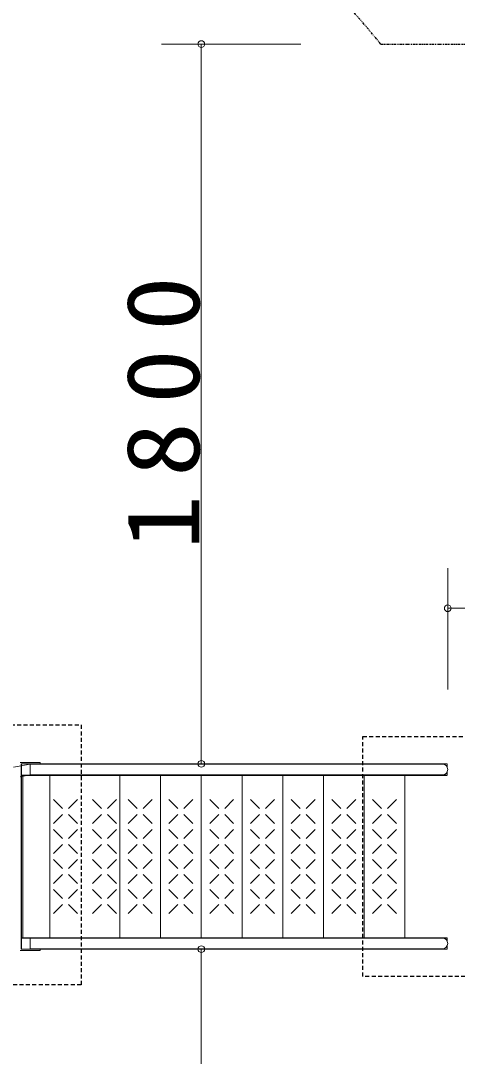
# Model space of a CAD drawing. Units: millimetres, scale not verified. Extents: x -19540 to 0, y -2040 to 13350.
# Drawn here: x -2144 to -1597, y 3752 to 5047 of the extents above; entities that cross this region are included whole.
import ezdxf

# ---------------------------------------------------------------- set-up
doc = ezdxf.new("R2010")
doc.units = ezdxf.units.MM
doc.linetypes.add('USER3', pattern=[8, 3, -1, 1, -1, 1, -1])
doc.linetypes.add('USER4', pattern=[8, 5, -3])
doc.layers.add('線', color=2, linetype='Continuous', lineweight=25)
doc.layers.add('補助', color=2, linetype='Continuous', lineweight=13)
doc.styles.add('ＭＳ ゴシック', font='')
doc.styles.get('ＭＳ ゴシック').set_extended_font_data('MS Gothic')

# ---------------------------------------------------------------- blocks, each defined once
blk = doc.blocks.new('dimension_origin')
at = {"color": 0, "linetype": 'Continuous', "lineweight": -2}
blk.add_circle((0, 0), 1.25, dxfattribs=at)

msp = doc.modelspace()

# ---------------------------------------------------------------- linework, layer by layer
at = {"layer": '線', "color": 7, "lineweight": 13}
for p, q in [((-2132.095, 4117.83), (-2152.652, 4113.963)), ((-2144.595, 4119.93), (-2119.595, 4119.93)), ((-2142.995, 4118.33), (-2119.595, 4118.33)), ((-2142.995, 4118.33), (-2142.995, 3886.23)), ((-2142.595, 4118.03), (-1610.127, 4118.03)), ((-2142.595, 4118.03), (-2142.595, 3886.53)), ((-2132.095, 4117.83), (-2132.095, 4104.23)), ((-2132.095, 4117.83), (-1616.278, 4117.83)), ((-2119.595, 4119.93), (-2119.595, 4118.33)), ((-1610.127, 4118.03), (-1610.127, 4113.929)), ((-2132.095, 4104.23), (-2144.595, 4101.878)), ((-2132.095, 4104.23), (-1616.278, 4104.23)), ((-1610.127, 4108.131), (-1610.127, 4104.03)), ((-2141.169, 4104.03), (-2141.169, 3900.53)), ((-2107.191, 4104.03), (-2107.191, 3900.53)), ((-2019.678, 4104.03), (-2019.678, 3900.53)), ((-1968.726, 4104.03), (-1968.726, 3900.53)), ((-1917.773, 4104.03), (-1917.773, 3900.53)), ((-1866.821, 4104.03), (-1866.821, 3900.53)), ((-1815.868, 4104.03), (-1815.868, 3900.53)), ((-1764.916, 4104.03), (-1764.916, 3900.53)), ((-1713.963, 4104.03), (-1713.963, 3900.53)), ((-1663.011, 4104.03), (-1663.011, 3900.53)), ((-2132.095, 3900.33), (-2132.095, 3886.73)), ((-2132.095, 3900.33), (-1616.278, 3900.33)), ((-1610.127, 3900.53), (-1610.127, 3896.429)), ((-2144.595, 3884.63), (-2119.595, 3884.63)), ((-2142.995, 3886.23), (-2119.595, 3886.23)), ((-2142.595, 3886.53), (-1610.127, 3886.53)), ((-2132.095, 3886.73), (-1616.278, 3886.73)), ((-2119.595, 3886.23), (-2119.595, 3884.63)), ((-1610.127, 3890.631), (-1610.127, 3886.53))]:
    msp.add_line(p, q, dxfattribs=at)
at = {"layer": '線'}
for p, q in [((-2142.595, 4104.03), (-1610.127, 4104.03)), ((-2102.755, 4073.53), (-2091.505, 4062.28)), ((-2072.755, 4073.53), (-2084.005, 4062.28)), ((-2054.114, 4073.53), (-2042.864, 4062.28)), ((-2024.114, 4073.53), (-2035.364, 4062.28)), ((-2009.202, 4073.53), (-1997.952, 4062.28)), ((-1979.202, 4073.53), (-1990.452, 4062.28)), ((-1958.25, 4073.53), (-1947, 4062.28)), ((-1928.25, 4073.53), (-1939.5, 4062.28)), ((-1907.297, 4073.53), (-1896.047, 4062.28)), ((-1877.297, 4073.53), (-1888.547, 4062.28)), ((-1856.344, 4073.53), (-1845.094, 4062.28)), ((-1826.344, 4073.53), (-1837.594, 4062.28)), ((-1805.392, 4073.53), (-1794.142, 4062.28)), ((-1775.392, 4073.53), (-1786.642, 4062.28)), ((-1754.439, 4073.53), (-1743.189, 4062.28)), ((-1724.439, 4073.53), (-1735.689, 4062.28)), ((-1703.487, 4073.53), (-1692.237, 4062.28)), ((-1673.487, 4073.53), (-1684.737, 4062.28)), ((-2091.505, 4054.78), (-2102.755, 4043.53)), ((-2084.005, 4054.78), (-2072.755, 4043.53)), ((-2042.864, 4054.78), (-2054.114, 4043.53)), ((-2035.364, 4054.78), (-2024.114, 4043.53)), ((-1997.952, 4054.78), (-2009.202, 4043.53)), ((-1990.452, 4054.78), (-1979.202, 4043.53)), ((-1947, 4054.78), (-1958.25, 4043.53)), ((-1939.5, 4054.78), (-1928.25, 4043.53)), ((-1896.047, 4054.78), (-1907.297, 4043.53)), ((-1888.547, 4054.78), (-1877.297, 4043.53)), ((-1845.094, 4054.78), (-1856.344, 4043.53)), ((-1837.594, 4054.78), (-1826.344, 4043.53)), ((-1794.142, 4054.78), (-1805.392, 4043.53)), ((-1786.642, 4054.78), (-1775.392, 4043.53)), ((-1743.189, 4054.78), (-1754.439, 4043.53)), ((-1735.689, 4054.78), (-1724.439, 4043.53)), ((-1692.237, 4054.78), (-1703.487, 4043.53)), ((-1684.737, 4054.78), (-1673.487, 4043.53)), ((-2102.755, 4036.03), (-2091.505, 4024.78)), ((-2072.755, 4036.03), (-2084.005, 4024.78)), ((-2054.114, 4036.03), (-2042.864, 4024.78)), ((-2024.114, 4036.03), (-2035.364, 4024.78)), ((-2009.202, 4036.03), (-1997.952, 4024.78)), ((-1979.202, 4036.03), (-1990.452, 4024.78)), ((-1958.25, 4036.03), (-1947, 4024.78)), ((-1928.25, 4036.03), (-1939.5, 4024.78)), ((-1907.297, 4036.03), (-1896.047, 4024.78)), ((-1877.297, 4036.03), (-1888.547, 4024.78)), ((-1856.344, 4036.03), (-1845.094, 4024.78)), ((-1826.344, 4036.03), (-1837.594, 4024.78)), ((-1805.392, 4036.03), (-1794.142, 4024.78)), ((-1775.392, 4036.03), (-1786.642, 4024.78)), ((-1754.439, 4036.03), (-1743.189, 4024.78)), ((-1724.439, 4036.03), (-1735.689, 4024.78)), ((-1703.487, 4036.03), (-1692.237, 4024.78)), ((-1673.487, 4036.03), (-1684.737, 4024.78)), ((-2091.505, 4017.28), (-2102.755, 4006.03)), ((-2084.005, 4017.28), (-2072.755, 4006.03)), ((-2042.864, 4017.28), (-2054.114, 4006.03)), ((-2035.364, 4017.28), (-2024.114, 4006.03)), ((-1997.952, 4017.28), (-2009.202, 4006.03)), ((-1990.452, 4017.28), (-1979.202, 4006.03)), ((-1947, 4017.28), (-1958.25, 4006.03)), ((-1939.5, 4017.28), (-1928.25, 4006.03)), ((-1896.047, 4017.28), (-1907.297, 4006.03)), ((-1888.547, 4017.28), (-1877.297, 4006.03)), ((-1845.094, 4017.28), (-1856.344, 4006.03)), ((-1837.594, 4017.28), (-1826.344, 4006.03)), ((-1794.142, 4017.28), (-1805.392, 4006.03)), ((-1786.642, 4017.28), (-1775.392, 4006.03)), ((-1743.189, 4017.28), (-1754.439, 4006.03)), ((-1735.689, 4017.28), (-1724.439, 4006.03)), ((-1692.237, 4017.28), (-1703.487, 4006.03)), ((-1684.737, 4017.28), (-1673.487, 4006.03)), ((-2091.505, 3987.28), (-2102.755, 3998.53)), ((-2084.005, 3987.28), (-2072.755, 3998.53)), ((-2042.864, 3987.28), (-2054.114, 3998.53)), ((-2035.364, 3987.28), (-2024.114, 3998.53)), ((-1997.952, 3987.28), (-2009.202, 3998.53)), ((-1990.452, 3987.28), (-1979.202, 3998.53)), ((-1947, 3987.28), (-1958.25, 3998.53)), ((-1939.5, 3987.28), (-1928.25, 3998.53)), ((-1896.047, 3987.28), (-1907.297, 3998.53)), ((-1888.547, 3987.28), (-1877.297, 3998.53)), ((-1845.094, 3987.28), (-1856.344, 3998.53)), ((-1837.594, 3987.28), (-1826.344, 3998.53)), ((-1794.142, 3987.28), (-1805.392, 3998.53)), ((-1786.642, 3987.28), (-1775.392, 3998.53)), ((-1743.189, 3987.28), (-1754.439, 3998.53)), ((-1735.689, 3987.28), (-1724.439, 3998.53)), ((-1692.237, 3987.28), (-1703.487, 3998.53)), ((-1684.737, 3987.28), (-1673.487, 3998.53)), ((-2102.755, 3968.53), (-2091.505, 3979.78)), ((-2072.755, 3968.53), (-2084.005, 3979.78)), ((-2054.114, 3968.53), (-2042.864, 3979.78)), ((-2024.114, 3968.53), (-2035.364, 3979.78)), ((-2009.202, 3968.53), (-1997.952, 3979.78)), ((-1979.202, 3968.53), (-1990.452, 3979.78)), ((-1958.25, 3968.53), (-1947, 3979.78)), ((-1928.25, 3968.53), (-1939.5, 3979.78)), ((-1907.297, 3968.53), (-1896.047, 3979.78)), ((-1877.297, 3968.53), (-1888.547, 3979.78)), ((-1856.344, 3968.53), (-1845.094, 3979.78)), ((-1826.344, 3968.53), (-1837.594, 3979.78)), ((-1805.392, 3968.53), (-1794.142, 3979.78)), ((-1775.392, 3968.53), (-1786.642, 3979.78)), ((-1754.439, 3968.53), (-1743.189, 3979.78)), ((-1724.439, 3968.53), (-1735.689, 3979.78)), ((-1703.487, 3968.53), (-1692.237, 3979.78)), ((-1673.487, 3968.53), (-1684.737, 3979.78)), ((-2091.505, 3949.78), (-2102.755, 3961.03)), ((-2084.005, 3949.78), (-2072.755, 3961.03)), ((-2042.864, 3949.78), (-2054.114, 3961.03)), ((-2035.364, 3949.78), (-2024.114, 3961.03)), ((-1997.952, 3949.78), (-2009.202, 3961.03)), ((-1990.452, 3949.78), (-1979.202, 3961.03)), ((-1947, 3949.78), (-1958.25, 3961.03)), ((-1939.5, 3949.78), (-1928.25, 3961.03)), ((-1896.047, 3949.78), (-1907.297, 3961.03)), ((-1888.547, 3949.78), (-1877.297, 3961.03)), ((-1845.094, 3949.78), (-1856.344, 3961.03)), ((-1837.594, 3949.78), (-1826.344, 3961.03)), ((-1794.142, 3949.78), (-1805.392, 3961.03)), ((-1786.642, 3949.78), (-1775.392, 3961.03)), ((-1743.189, 3949.78), (-1754.439, 3961.03)), ((-1735.689, 3949.78), (-1724.439, 3961.03)), ((-1692.237, 3949.78), (-1703.487, 3961.03)), ((-1684.737, 3949.78), (-1673.487, 3961.03)), ((-2102.755, 3931.03), (-2091.505, 3942.28)), ((-2072.755, 3931.03), (-2084.005, 3942.28)), ((-2054.114, 3931.03), (-2042.864, 3942.28)), ((-2024.114, 3931.03), (-2035.364, 3942.28)), ((-2009.202, 3931.03), (-1997.952, 3942.28)), ((-1979.202, 3931.03), (-1990.452, 3942.28)), ((-1958.25, 3931.03), (-1947, 3942.28)), ((-1928.25, 3931.03), (-1939.5, 3942.28)), ((-1907.297, 3931.03), (-1896.047, 3942.28)), ((-1877.297, 3931.03), (-1888.547, 3942.28)), ((-1856.344, 3931.03), (-1845.094, 3942.28)), ((-1826.344, 3931.03), (-1837.594, 3942.28)), ((-1805.392, 3931.03), (-1794.142, 3942.28)), ((-1775.392, 3931.03), (-1786.642, 3942.28)), ((-1754.439, 3931.03), (-1743.189, 3942.28)), ((-1724.439, 3931.03), (-1735.689, 3942.28)), ((-1703.487, 3931.03), (-1692.237, 3942.28)), ((-1673.487, 3931.03), (-1684.737, 3942.28)), ((-2142.595, 3900.53), (-1610.127, 3900.53))]:
    msp.add_line(p, q, dxfattribs=at)
at = {"layer": '線', "color": 4, "linetype": 'USER4'}
for points in [[(-2268.245, 4166.682), (-2068.245, 4166.682), (-2068.245, 3841.682), (-2268.245, 3841.682)], [(-1715.591, 4152.382), (-1515.591, 4152.382), (-1515.591, 3852.382), (-1715.591, 3852.382)]]:
    msp.add_lwpolyline(points, close=True, dxfattribs=at)
at = {"layer": '線', "color": 7, "lineweight": 13}
for centre in [(-1616.278, 4111.03), (-1616.278, 3893.53)]:
    msp.add_arc(centre, 6.8, 270, 90, dxfattribs=at)
at = {"layer": '補助'}
for p, q in [((-1793.229, 5018.03), (-1967.773, 5018.03)), ((-1917.773, 4118.03), (-1917.773, 5018.03)), ((-1609.478, 4211.03), (-1609.478, 4362.576)), ((-1609.478, 4312.576), (-709.478, 4312.576)), ((-1815.591, 4118.03), (-1967.773, 4118.03)), ((-1815.591, 3886.53), (-1967.773, 3886.53)), ((-1917.773, 2986.53), (-1917.773, 3886.53))]:
    msp.add_line(p, q, dxfattribs=at)
at = {"layer": '補助', "linetype": 'USER3', "lineweight": 25}
msp.add_line((-1693.229, 5018.03), (-1209.478, 5018.03), dxfattribs=at)
msp.add_arc((-2699.441, 4194.882), 1300.013, 39.28542, 278.68616, dxfattribs=at)

# ---------------------------------------------------------------- block references
at = {"layer": '補助', "xscale": 3.33, "yscale": 3.33}
for p, rotation in [((-1917.773, 5018.03), 270), ((-1917.773, 4118.03), 90), ((-1917.773, 3886.53), 270)]:
    msp.add_blockref('dimension_origin', p, dxfattribs=dict(at, rotation=rotation))
msp.add_blockref('dimension_origin', (-1609.478, 4312.576), dxfattribs=at)

# ---------------------------------------------------------------- texts
at = {"layer": '補助', "insert": (-1918.773, 4568.03), "char_height": 91.64, "attachment_point": 8, "rotation": 90, "style": 'ＭＳ ゴシック'}
msp.add_mtext('\\T1.33;\\W1.1;1800', dxfattribs=at)

doc.saveas('drawing.dxf')
